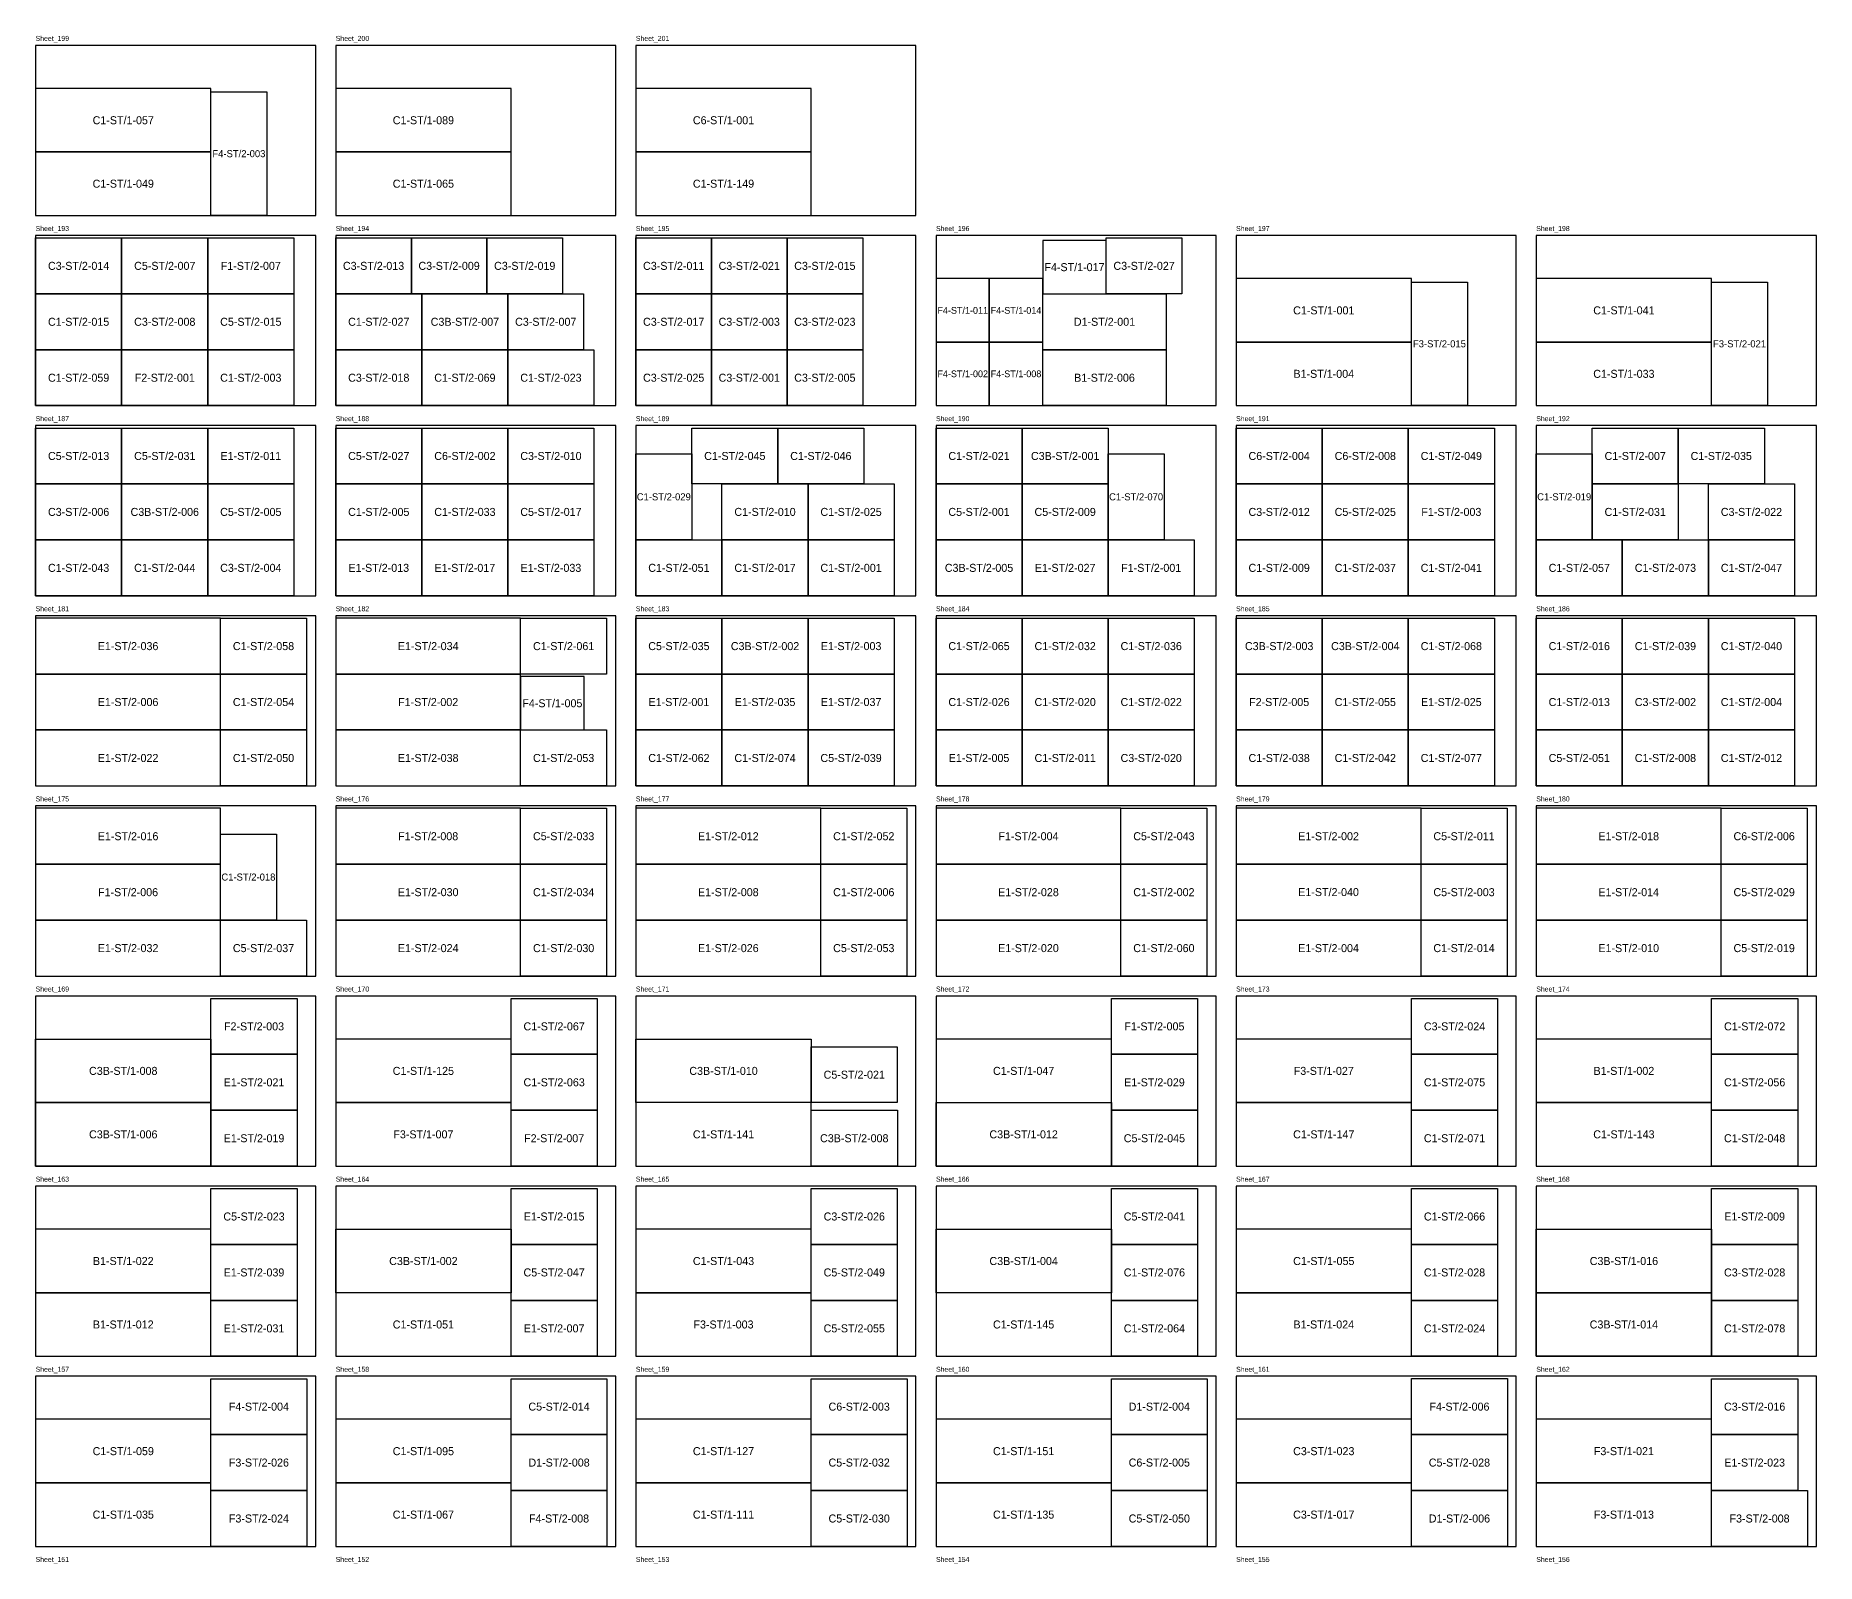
# Model space of a CAD drawing. Header units: millimetres. Extents: x 0 to 17800, y 0 to 64498.
# Drawn here: x 0 to 17800, y 49231 to 64498 of the extents above; entities that cross this region are included whole.
import ezdxf
from ezdxf.enums import TextEntityAlignment as Align

# ---------------------------------------------------------------- set-up
doc = ezdxf.new("R2010")
doc.units = ezdxf.units.MM
for name, color, linetype in [('NUMBERS', 7, 'Continuous'), ('OUTER', 7, 'Continuous'), ('SHEET_BORDER', 7, 'Continuous')]:
    doc.layers.add(name, color=color, linetype=linetype)

msp = doc.modelspace()

# ---------------------------------------------------------------- linework, layer by layer
at = {"layer": 'OUTER'}
for points in [[(0, 63335), (1753, 63335), (1753, 63970), (0, 63970), (0, 63335)], [(1753, 62700), (1753, 63935), (2311, 63935), (2311, 62700), (1753, 62700)], [(3000, 63335), (4753, 63335), (4753, 63970), (3000, 63970), (3000, 63335)], [(6000, 63335), (7753, 63335), (7753, 63970), (6000, 63970), (6000, 63335)], [(0, 62700), (1753, 62700), (1753, 63335), (0, 63335), (0, 62700)], [(3000, 62700), (4753, 62700), (4753, 63335), (3000, 63335), (3000, 62700)], [(6000, 62700), (7753, 62700), (7753, 63335), (6000, 63335), (6000, 62700)], [(0, 62476), (860, 62476), (860, 61918), (0, 61918), (0, 62476)], [(860, 62476), (1721, 62476), (1721, 61918), (860, 61918), (860, 62476)], [(1721, 62477), (2581, 62477), (2581, 61918), (1721, 61918), (1721, 62477)], [(3000, 62476), (3756, 62476), (3756, 61918), (3000, 61918), (3000, 62476)], [(3756, 62476), (4511, 62476), (4511, 61918), (3756, 61918), (3756, 62476)], [(4511, 62476), (5267, 62476), (5267, 61918), (4511, 61918), (4511, 62476)], [(6000, 62476), (6756, 62476), (6756, 61918), (6000, 61918), (6000, 62476)], [(6756, 62476), (7511, 62476), (7511, 61918), (6756, 61918), (6756, 62476)], [(7511, 62476), (8267, 62476), (8267, 61918), (7511, 61918), (7511, 62476)], [(10702, 61918), (10702, 62451), (10067, 62451), (10067, 61918), (10702, 61918)], [(10702, 62476), (11457, 62476), (11457, 61918), (10702, 61918), (10702, 62476)], [(9000, 61435), (9533, 61435), (9533, 62070), (9000, 62070), (9000, 61435)], [(9533, 61435), (10067, 61435), (10067, 62070), (9533, 62070), (9533, 61435)], [(12000, 61435), (13753, 61435), (13753, 62070), (12000, 62070), (12000, 61435)], [(13753, 60800), (13753, 62035), (14311, 62035), (14311, 60800), (13753, 60800)], [(15000, 61435), (16753, 61435), (16753, 62070), (15000, 62070), (15000, 61435)], [(16753, 60800), (16753, 62035), (17311, 62035), (17311, 60800), (16753, 60800)], [(0, 61918), (860, 61918), (860, 61359), (0, 61359), (0, 61918)], [(860, 61918), (1721, 61918), (1721, 61359), (860, 61359), (860, 61918)], [(1721, 61918), (2581, 61918), (2581, 61359), (1721, 61359), (1721, 61918)], [(3000, 61918), (3860, 61918), (3860, 61359), (3000, 61359), (3000, 61918)], [(3860, 61918), (4721, 61918), (4721, 61359), (3860, 61359), (3860, 61918)], [(4721, 61918), (5477, 61918), (5477, 61359), (4721, 61359), (4721, 61918)], [(6000, 61918), (6756, 61918), (6756, 61359), (6000, 61359), (6000, 61918)], [(6756, 61918), (7511, 61918), (7511, 61359), (6756, 61359), (6756, 61918)], [(7511, 61918), (8267, 61918), (8267, 61359), (7511, 61359), (7511, 61918)], [(10067, 61918), (11302, 61918), (11302, 61359), (10067, 61359), (10067, 61918)], [(9000, 60800), (9533, 60800), (9533, 61435), (9000, 61435), (9000, 60800)], [(9533, 60800), (10067, 60800), (10067, 61435), (9533, 61435), (9533, 60800)], [(12000, 60800), (13753, 60800), (13753, 61435), (12000, 61435), (12000, 60800)], [(15000, 60800), (16753, 60800), (16753, 61435), (15000, 61435), (15000, 60800)], [(0, 61359), (860, 61359), (860, 60800), (0, 60800), (0, 61359)], [(860, 61359), (1721, 61359), (1721, 60800), (860, 60800), (860, 61359)], [(1721, 61359), (2581, 61359), (2581, 60800), (1721, 60800), (1721, 61359)], [(3000, 61359), (3860, 61359), (3860, 60800), (3000, 60800), (3000, 61359)], [(3860, 61359), (4721, 61359), (4721, 60800), (3860, 60800), (3860, 61359)], [(4721, 61359), (5581, 61359), (5581, 60800), (4721, 60800), (4721, 61359)], [(6000, 61359), (6756, 61359), (6756, 60800), (6000, 60800), (6000, 61359)], [(6756, 61359), (7511, 61359), (7511, 60800), (6756, 60800), (6756, 61359)], [(7511, 61359), (8267, 61359), (8267, 60800), (7511, 60800), (7511, 61359)], [(10067, 61359), (11302, 61359), (11302, 60800), (10067, 60800), (10067, 61359)], [(0, 60576), (860, 60576), (860, 60018), (0, 60018), (0, 60576)], [(860, 60576), (1721, 60576), (1721, 60018), (860, 60018), (860, 60576)], [(1721, 60576), (2581, 60576), (2581, 60018), (1721, 60018), (1721, 60576)], [(3860, 60018), (3000, 60018), (3000, 60576), (3860, 60576), (3860, 60018)], [(4721, 60018), (3860, 60018), (3860, 60576), (4721, 60576), (4721, 60018)], [(5581, 60018), (4721, 60018), (4721, 60576), (5581, 60576), (5581, 60018)], [(6559, 60576), (7419, 60576), (7419, 60018), (6559, 60018), (6559, 60576)], [(8280, 60018), (7419, 60018), (7419, 60576), (8280, 60576), (8280, 60018)], [(9860, 60018), (9000, 60018), (9000, 60576), (9860, 60576), (9860, 60018)], [(9860, 60576), (10721, 60576), (10721, 60018), (9860, 60018), (9860, 60576)], [(12000, 60576), (12860, 60576), (12860, 60018), (12000, 60018), (12000, 60576)], [(12860, 60576), (13721, 60576), (13721, 60018), (12860, 60018), (12860, 60576)], [(13721, 60576), (14581, 60576), (14581, 60018), (13721, 60018), (13721, 60576)], [(15559, 60576), (16419, 60576), (16419, 60018), (15559, 60018), (15559, 60576)], [(16419, 60576), (17280, 60576), (17280, 60018), (16419, 60018), (16419, 60576)], [(6000, 59459), (6000, 60319), (6559, 60319), (6559, 59459), (6000, 59459)], [(10721, 59459), (10721, 60319), (11280, 60319), (11280, 59459), (10721, 59459)], [(15000, 59459), (15000, 60319), (15559, 60319), (15559, 59459), (15000, 59459)], [(0, 60018), (860, 60018), (860, 59459), (0, 59459), (0, 60018)], [(860, 60018), (1721, 60018), (1721, 59459), (860, 59459), (860, 60018)], [(1721, 60018), (2581, 60018), (2581, 59459), (1721, 59459), (1721, 60018)], [(3000, 60018), (3860, 60018), (3860, 59459), (3000, 59459), (3000, 60018)], [(3860, 60018), (4721, 60018), (4721, 59459), (3860, 59459), (3860, 60018)], [(4721, 60018), (5581, 60018), (5581, 59459), (4721, 59459), (4721, 60018)], [(6860, 60018), (7721, 60018), (7721, 59459), (6860, 59459), (6860, 60018)], [(7721, 60018), (8581, 60018), (8581, 59459), (7721, 59459), (7721, 60018)], [(9000, 60018), (9860, 60018), (9860, 59459), (9000, 59459), (9000, 60018)], [(10721, 59459), (9860, 59459), (9860, 60018), (10721, 60018), (10721, 59459)], [(12000, 60018), (12860, 60018), (12860, 59459), (12000, 59459), (12000, 60018)], [(12860, 60018), (13721, 60018), (13721, 59459), (12860, 59459), (12860, 60018)], [(13721, 60018), (14581, 60018), (14581, 59459), (13721, 59459), (13721, 60018)], [(15559, 60018), (16419, 60018), (16419, 59459), (15559, 59459), (15559, 60018)], [(16721, 60018), (17581, 60018), (17581, 59459), (16721, 59459), (16721, 60018)], [(0, 59459), (860, 59459), (860, 58900), (0, 58900), (0, 59459)], [(860, 59459), (1721, 59459), (1721, 58900), (860, 58900), (860, 59459)], [(1721, 59459), (2581, 59459), (2581, 58900), (1721, 58900), (1721, 59459)], [(3000, 59459), (3860, 59459), (3860, 58900), (3000, 58900), (3000, 59459)], [(3860, 59459), (4721, 59459), (4721, 58900), (3860, 58900), (3860, 59459)], [(4721, 59459), (5581, 59459), (5581, 58900), (4721, 58900), (4721, 59459)], [(6000, 59459), (6860, 59459), (6860, 58900), (6000, 58900), (6000, 59459)], [(6860, 59459), (7721, 59459), (7721, 58900), (6860, 58900), (6860, 59459)], [(7721, 59459), (8581, 59459), (8581, 58900), (7721, 58900), (7721, 59459)], [(9000, 59459), (9860, 59459), (9860, 58900), (9000, 58900), (9000, 59459)], [(9860, 59459), (10721, 59459), (10721, 58900), (9860, 58900), (9860, 59459)], [(10721, 59459), (11581, 59459), (11581, 58900), (10721, 58900), (10721, 59459)], [(12000, 59459), (12860, 59459), (12860, 58900), (12000, 58900), (12000, 59459)], [(12860, 59459), (13721, 59459), (13721, 58900), (12860, 58900), (12860, 59459)], [(13721, 59459), (14581, 59459), (14581, 58900), (13721, 58900), (13721, 59459)], [(15000, 59459), (15860, 59459), (15860, 58900), (15000, 58900), (15000, 59459)], [(15860, 59459), (16721, 59459), (16721, 58900), (15860, 58900), (15860, 59459)], [(16721, 59459), (17581, 59459), (17581, 58900), (16721, 58900), (16721, 59459)], [(1848, 58676), (0, 58676), (0, 58118), (1848, 58118), (1848, 58676)], [(1848, 58676), (2708, 58676), (2708, 58118), (1848, 58118), (1848, 58676)], [(4848, 58676), (3000, 58676), (3000, 58118), (4848, 58118), (4848, 58676)], [(4848, 58676), (5708, 58676), (5708, 58118), (4848, 58118), (4848, 58676)], [(6000, 58676), (6860, 58676), (6860, 58118), (6000, 58118), (6000, 58676)], [(7721, 58118), (6860, 58118), (6860, 58676), (7721, 58676), (7721, 58118)], [(7721, 58676), (8581, 58676), (8581, 58118), (7721, 58118), (7721, 58676)], [(9860, 58118), (9000, 58118), (9000, 58676), (9860, 58676), (9860, 58118)], [(9860, 58676), (10721, 58676), (10721, 58118), (9860, 58118), (9860, 58676)], [(10721, 58676), (11581, 58676), (11581, 58118), (10721, 58118), (10721, 58676)], [(12860, 58118), (12000, 58118), (12000, 58676), (12860, 58676), (12860, 58118)], [(13721, 58118), (12860, 58118), (12860, 58676), (13721, 58676), (13721, 58118)], [(14581, 58118), (13721, 58118), (13721, 58676), (14581, 58676), (14581, 58118)], [(15000, 58676), (15860, 58676), (15860, 58118), (15000, 58118), (15000, 58676)], [(16721, 58118), (15860, 58118), (15860, 58676), (16721, 58676), (16721, 58118)], [(16721, 58676), (17581, 58676), (17581, 58118), (16721, 58118), (16721, 58676)], [(1848, 58118), (0, 58118), (0, 57559), (1848, 57559), (1848, 58118)], [(1848, 58118), (2708, 58118), (2708, 57559), (1848, 57559), (1848, 58118)], [(4848, 58118), (3000, 58118), (3000, 57559), (4848, 57559), (4848, 58118)], [(5483, 57559), (5483, 58092), (4848, 58092), (4848, 57559), (5483, 57559)], [(6000, 58118), (6860, 58118), (6860, 57559), (6000, 57559), (6000, 58118)], [(6860, 58118), (7721, 58118), (7721, 57559), (6860, 57559), (6860, 58118)], [(7721, 58118), (8581, 58118), (8581, 57559), (7721, 57559), (7721, 58118)], [(9000, 58118), (9860, 58118), (9860, 57559), (9000, 57559), (9000, 58118)], [(9860, 58118), (10721, 58118), (10721, 57559), (9860, 57559), (9860, 58118)], [(11581, 57559), (10721, 57559), (10721, 58118), (11581, 58118), (11581, 57559)], [(12000, 58118), (12860, 58118), (12860, 57559), (12000, 57559), (12000, 58118)], [(12860, 58118), (13721, 58118), (13721, 57559), (12860, 57559), (12860, 58118)], [(13721, 58118), (14581, 58118), (14581, 57559), (13721, 57559), (13721, 58118)], [(15000, 58118), (15860, 58118), (15860, 57559), (15000, 57559), (15000, 58118)], [(15860, 58118), (16721, 58118), (16721, 57559), (15860, 57559), (15860, 58118)], [(16721, 58118), (17581, 58118), (17581, 57559), (16721, 57559), (16721, 58118)], [(1848, 57559), (0, 57559), (0, 57000), (1848, 57000), (1848, 57559)], [(1848, 57559), (2708, 57559), (2708, 57000), (1848, 57000), (1848, 57559)], [(4848, 57559), (3000, 57559), (3000, 57000), (4848, 57000), (4848, 57559)], [(4848, 57559), (5708, 57559), (5708, 57000), (4848, 57000), (4848, 57559)], [(6000, 57559), (6860, 57559), (6860, 57000), (6000, 57000), (6000, 57559)], [(6860, 57559), (7721, 57559), (7721, 57000), (6860, 57000), (6860, 57559)], [(7721, 57559), (8581, 57559), (8581, 57000), (7721, 57000), (7721, 57559)], [(9000, 57559), (9860, 57559), (9860, 57000), (9000, 57000), (9000, 57559)], [(9860, 57559), (10721, 57559), (10721, 57000), (9860, 57000), (9860, 57559)], [(10721, 57559), (11582, 57559), (11582, 57000), (10721, 57000), (10721, 57559)], [(12000, 57559), (12860, 57559), (12860, 57000), (12000, 57000), (12000, 57559)], [(12860, 57559), (13721, 57559), (13721, 57000), (12860, 57000), (12860, 57559)], [(13721, 57559), (14582, 57559), (14582, 57000), (13721, 57000), (13721, 57559)], [(15000, 57559), (15860, 57559), (15860, 57000), (15000, 57000), (15000, 57559)], [(16721, 57000), (15860, 57000), (15860, 57559), (16721, 57559), (16721, 57000)], [(16721, 57559), (17581, 57559), (17581, 57000), (16721, 57000), (16721, 57559)], [(1848, 56776), (0, 56776), (0, 56218), (1848, 56218), (1848, 56776)], [(4848, 56776), (3000, 56776), (3000, 56218), (4848, 56218), (4848, 56776)], [(4848, 56776), (5708, 56776), (5708, 56218), (4848, 56218), (4848, 56776)], [(7848, 56776), (6000, 56776), (6000, 56218), (7848, 56218), (7848, 56776)], [(7848, 56776), (8708, 56776), (8708, 56218), (7848, 56218), (7848, 56776)], [(10848, 56776), (9000, 56776), (9000, 56218), (10848, 56218), (10848, 56776)], [(10848, 56776), (11708, 56776), (11708, 56218), (10848, 56218), (10848, 56776)], [(13848, 56777), (12000, 56777), (12000, 56218), (13848, 56218), (13848, 56777)], [(13848, 56776), (14708, 56776), (14708, 56218), (13848, 56218), (13848, 56776)], [(16848, 56776), (15000, 56776), (15000, 56218), (16848, 56218), (16848, 56776)], [(16848, 56776), (17708, 56776), (17708, 56218), (16848, 56218), (16848, 56776)], [(1848, 55659), (1848, 56519), (2407, 56519), (2407, 55659), (1848, 55659)], [(1848, 56218), (0, 56218), (0, 55659), (1848, 55659), (1848, 56218)], [(4848, 56218), (3000, 56218), (3000, 55659), (4848, 55659), (4848, 56218)], [(4848, 56218), (5708, 56218), (5708, 55659), (4848, 55659), (4848, 56218)], [(7848, 56218), (6000, 56218), (6000, 55659), (7848, 55659), (7848, 56218)], [(7848, 56218), (8708, 56218), (8708, 55659), (7848, 55659), (7848, 56218)], [(10848, 56218), (9000, 56218), (9000, 55659), (10848, 55659), (10848, 56218)], [(10848, 56218), (11708, 56218), (11708, 55659), (10848, 55659), (10848, 56218)], [(13848, 56218), (12000, 56218), (12000, 55659), (13848, 55659), (13848, 56218)], [(13848, 56218), (14708, 56218), (14708, 55659), (13848, 55659), (13848, 56218)], [(16848, 56218), (15000, 56218), (15000, 55659), (16848, 55659), (16848, 56218)], [(16848, 56218), (17708, 56218), (17708, 55659), (16848, 55659), (16848, 56218)], [(1848, 55659), (0, 55659), (0, 55100), (1848, 55100), (1848, 55659)], [(1848, 55659), (2708, 55659), (2708, 55100), (1848, 55100), (1848, 55659)], [(4848, 55659), (3000, 55659), (3000, 55100), (4848, 55100), (4848, 55659)], [(4848, 55659), (5708, 55659), (5708, 55100), (4848, 55100), (4848, 55659)], [(7848, 55659), (6000, 55659), (6000, 55100), (7848, 55100), (7848, 55659)], [(7848, 55659), (8708, 55659), (8708, 55100), (7848, 55100), (7848, 55659)], [(10848, 55659), (9000, 55659), (9000, 55100), (10848, 55100), (10848, 55659)], [(10848, 55659), (11708, 55659), (11708, 55100), (10848, 55100), (10848, 55659)], [(13848, 55659), (12000, 55659), (12000, 55100), (13848, 55100), (13848, 55659)], [(13848, 55659), (14708, 55659), (14708, 55100), (13848, 55100), (13848, 55659)], [(16848, 55659), (15000, 55659), (15000, 55100), (16848, 55100), (16848, 55659)], [(16848, 55659), (17708, 55659), (17708, 55100), (16848, 55100), (16848, 55659)], [(1753, 54876), (2613, 54876), (2613, 54318), (1753, 54318), (1753, 54876)], [(4753, 54876), (5613, 54876), (5613, 54318), (4753, 54318), (4753, 54876)], [(10753, 54876), (11613, 54876), (11613, 54318), (10753, 54318), (10753, 54876)], [(13753, 54876), (14613, 54876), (14613, 54318), (13753, 54318), (13753, 54876)], [(16753, 54876), (17613, 54876), (17613, 54318), (16753, 54318), (16753, 54876)], [(1753, 53835), (0, 53835), (0, 54470), (1753, 54470), (1753, 53835)], [(3000, 53835), (4753, 53835), (4753, 54470), (3000, 54470), (3000, 53835)], [(7753, 53835), (6000, 53835), (6000, 54470), (7753, 54470), (7753, 53835)], [(9000, 53835), (10753, 53835), (10753, 54470), (9000, 54470), (9000, 53835)], [(12000, 53835), (13753, 53835), (13753, 54470), (12000, 54470), (12000, 53835)], [(15000, 53835), (16753, 53835), (16753, 54470), (15000, 54470), (15000, 53835)], [(1753, 54318), (2613, 54318), (2613, 53759), (1753, 53759), (1753, 54318)], [(4753, 54318), (5613, 54318), (5613, 53759), (4753, 53759), (4753, 54318)], [(7753, 54394), (8613, 54394), (8613, 53835), (7753, 53835), (7753, 54394)], [(10753, 54318), (11613, 54318), (11613, 53759), (10753, 53759), (10753, 54318)], [(13753, 54318), (14613, 54318), (14613, 53759), (13753, 53759), (13753, 54318)], [(16753, 54318), (17613, 54318), (17613, 53759), (16753, 53759), (16753, 54318)], [(1753, 53200), (0, 53200), (0, 53835), (1753, 53835), (1753, 53200)], [(1753, 53759), (2613, 53759), (2613, 53200), (1753, 53200), (1753, 53759)], [(3000, 53200), (4753, 53200), (4753, 53835), (3000, 53835), (3000, 53200)], [(4753, 53759), (5613, 53759), (5613, 53200), (4753, 53200), (4753, 53759)], [(6000, 53200), (7753, 53200), (7753, 53835), (6000, 53835), (6000, 53200)], [(7753, 53759), (8614, 53759), (8614, 53200), (7753, 53200), (7753, 53759)], [(10753, 53200), (9000, 53200), (9000, 53835), (10753, 53835), (10753, 53200)], [(10753, 53759), (11613, 53759), (11613, 53200), (10753, 53200), (10753, 53759)], [(12000, 53200), (13753, 53200), (13753, 53835), (12000, 53835), (12000, 53200)], [(13753, 53759), (14613, 53759), (14613, 53200), (13753, 53200), (13753, 53759)], [(15000, 53200), (16753, 53200), (16753, 53835), (15000, 53835), (15000, 53200)], [(16753, 53759), (17613, 53759), (17613, 53200), (16753, 53200), (16753, 53759)], [(1753, 52977), (2613, 52977), (2613, 52418), (1753, 52418), (1753, 52977)], [(5613, 52418), (4753, 52418), (4753, 52976), (5613, 52976), (5613, 52418)], [(7753, 52976), (8613, 52976), (8613, 52418), (7753, 52418), (7753, 52976)], [(10753, 52976), (11613, 52976), (11613, 52418), (10753, 52418), (10753, 52976)], [(14613, 52418), (13753, 52418), (13753, 52976), (14613, 52976), (14613, 52418)], [(16753, 52976), (17613, 52976), (17613, 52418), (16753, 52418), (16753, 52976)], [(0, 51935), (1753, 51935), (1753, 52570), (0, 52570), (0, 51935)], [(4753, 51935), (3000, 51935), (3000, 52570), (4753, 52570), (4753, 51935)], [(6000, 51935), (7753, 51935), (7753, 52570), (6000, 52570), (6000, 51935)], [(10753, 51935), (9000, 51935), (9000, 52570), (10753, 52570), (10753, 51935)], [(12000, 51935), (13753, 51935), (13753, 52570), (12000, 52570), (12000, 51935)], [(16753, 51935), (15000, 51935), (15000, 52570), (16753, 52570), (16753, 51935)], [(2613, 51859), (1753, 51859), (1753, 52418), (2613, 52418), (2613, 51859)], [(4753, 52418), (5613, 52418), (5613, 51859), (4753, 51859), (4753, 52418)], [(7753, 52418), (8613, 52418), (8613, 51859), (7753, 51859), (7753, 52418)], [(10753, 52418), (11613, 52418), (11613, 51859), (10753, 51859), (10753, 52418)], [(14613, 51859), (13753, 51859), (13753, 52418), (14613, 52418), (14613, 51859)], [(16753, 52418), (17613, 52418), (17613, 51859), (16753, 51859), (16753, 52418)], [(0, 51300), (1753, 51300), (1753, 51935), (0, 51935), (0, 51300)], [(1753, 51859), (2614, 51859), (2614, 51300), (1753, 51300), (1753, 51859)], [(3000, 51300), (4753, 51300), (4753, 51935), (3000, 51935), (3000, 51300)], [(5613, 51300), (4753, 51300), (4753, 51859), (5613, 51859), (5613, 51300)], [(6000, 51300), (7753, 51300), (7753, 51935), (6000, 51935), (6000, 51300)], [(7753, 51859), (8613, 51859), (8613, 51300), (7753, 51300), (7753, 51859)], [(9000, 51300), (10753, 51300), (10753, 51935), (9000, 51935), (9000, 51300)], [(10753, 51859), (11613, 51859), (11613, 51300), (10753, 51300), (10753, 51859)], [(12000, 51300), (13753, 51300), (13753, 51935), (12000, 51935), (12000, 51300)], [(14613, 51300), (13753, 51300), (13753, 51859), (14613, 51859), (14613, 51300)], [(16753, 51300), (15000, 51300), (15000, 51935), (16753, 51935), (16753, 51300)], [(16753, 51859), (17613, 51859), (17613, 51300), (16753, 51300), (16753, 51859)], [(1753, 51076), (2711, 51076), (2711, 50518), (1753, 50518), (1753, 51076)], [(5711, 50518), (4753, 50518), (4753, 51076), (5711, 51076), (5711, 50518)], [(7753, 51076), (8711, 51076), (8711, 50518), (7753, 50518), (7753, 51076)], [(10753, 51076), (11711, 51076), (11711, 50518), (10753, 50518), (10753, 51076)], [(13753, 51077), (14711, 51077), (14711, 50518), (13753, 50518), (13753, 51077)], [(16753, 51076), (17613, 51076), (17613, 50518), (16753, 50518), (16753, 51076)], [(0, 50035), (1753, 50035), (1753, 50670), (0, 50670), (0, 50035)], [(3000, 50035), (4753, 50035), (4753, 50670), (3000, 50670), (3000, 50035)], [(6000, 50035), (7753, 50035), (7753, 50670), (6000, 50670), (6000, 50035)], [(9000, 50035), (10753, 50035), (10753, 50670), (9000, 50670), (9000, 50035)], [(12000, 50035), (13753, 50035), (13753, 50670), (12000, 50670), (12000, 50035)], [(15000, 50035), (16753, 50035), (16753, 50670), (15000, 50670), (15000, 50035)], [(1753, 50518), (2711, 50518), (2711, 49959), (1753, 49959), (1753, 50518)], [(4753, 50518), (5711, 50518), (5711, 49959), (4753, 49959), (4753, 50518)], [(7753, 50518), (8711, 50518), (8711, 49959), (7753, 49959), (7753, 50518)], [(10753, 50518), (11711, 50518), (11711, 49959), (10753, 49959), (10753, 50518)], [(13753, 50518), (14711, 50518), (14711, 49959), (13753, 49959), (13753, 50518)], [(16753, 50518), (17613, 50518), (17613, 49959), (16753, 49959), (16753, 50518)], [(0, 49400), (1753, 49400), (1753, 50035), (0, 50035), (0, 49400)], [(3000, 49400), (4753, 49400), (4753, 50035), (3000, 50035), (3000, 49400)], [(6000, 49400), (7753, 49400), (7753, 50035), (6000, 50035), (6000, 49400)], [(9000, 49400), (10753, 49400), (10753, 50035), (9000, 50035), (9000, 49400)], [(12000, 49400), (13753, 49400), (13753, 50035), (12000, 50035), (12000, 49400)], [(15000, 49400), (16753, 49400), (16753, 50035), (15000, 50035), (15000, 49400)], [(1753, 49959), (2711, 49959), (2711, 49400), (1753, 49400), (1753, 49959)], [(4753, 49959), (5711, 49959), (5711, 49400), (4753, 49400), (4753, 49959)], [(7753, 49959), (8712, 49959), (8712, 49400), (7753, 49400), (7753, 49959)], [(10753, 49959), (11712, 49959), (11712, 49400), (10753, 49400), (10753, 49959)], [(13753, 49959), (14712, 49959), (14712, 49400), (13753, 49400), (13753, 49959)], [(16753, 49959), (17711, 49959), (17711, 49400), (16753, 49400), (16753, 49959)]]:
    msp.add_lwpolyline(points, dxfattribs=at)
at = {"layer": 'SHEET_BORDER', "color": 1}
for points in [[(0, 62700), (2800, 62700), (2800, 64400), (0, 64400), (0, 62700)], [(3000, 62700), (5800, 62700), (5800, 64400), (3000, 64400), (3000, 62700)], [(6000, 62700), (8800, 62700), (8800, 64400), (6000, 64400), (6000, 62700)], [(0, 60800), (2800, 60800), (2800, 62500), (0, 62500), (0, 60800)], [(3000, 60800), (5800, 60800), (5800, 62500), (3000, 62500), (3000, 60800)], [(6000, 60800), (8800, 60800), (8800, 62500), (6000, 62500), (6000, 60800)], [(9000, 60800), (11800, 60800), (11800, 62500), (9000, 62500), (9000, 60800)], [(12000, 60800), (14800, 60800), (14800, 62500), (12000, 62500), (12000, 60800)], [(15000, 60800), (17800, 60800), (17800, 62500), (15000, 62500), (15000, 60800)], [(0, 58900), (2800, 58900), (2800, 60600), (0, 60600), (0, 58900)], [(3000, 58900), (5800, 58900), (5800, 60600), (3000, 60600), (3000, 58900)], [(6000, 58900), (8800, 58900), (8800, 60600), (6000, 60600), (6000, 58900)], [(9000, 58900), (11800, 58900), (11800, 60600), (9000, 60600), (9000, 58900)], [(12000, 58900), (14800, 58900), (14800, 60600), (12000, 60600), (12000, 58900)], [(15000, 58900), (17800, 58900), (17800, 60600), (15000, 60600), (15000, 58900)], [(0, 57000), (2800, 57000), (2800, 58700), (0, 58700), (0, 57000)], [(3000, 57000), (5800, 57000), (5800, 58700), (3000, 58700), (3000, 57000)], [(6000, 57000), (8800, 57000), (8800, 58700), (6000, 58700), (6000, 57000)], [(9000, 57000), (11800, 57000), (11800, 58700), (9000, 58700), (9000, 57000)], [(12000, 57000), (14800, 57000), (14800, 58700), (12000, 58700), (12000, 57000)], [(15000, 57000), (17800, 57000), (17800, 58700), (15000, 58700), (15000, 57000)], [(0, 55100), (2800, 55100), (2800, 56800), (0, 56800), (0, 55100)], [(3000, 55100), (5800, 55100), (5800, 56800), (3000, 56800), (3000, 55100)], [(6000, 55100), (8800, 55100), (8800, 56800), (6000, 56800), (6000, 55100)], [(9000, 55100), (11800, 55100), (11800, 56800), (9000, 56800), (9000, 55100)], [(12000, 55100), (14800, 55100), (14800, 56800), (12000, 56800), (12000, 55100)], [(15000, 55100), (17800, 55100), (17800, 56800), (15000, 56800), (15000, 55100)], [(0, 53200), (2800, 53200), (2800, 54900), (0, 54900), (0, 53200)], [(3000, 53200), (5800, 53200), (5800, 54900), (3000, 54900), (3000, 53200)], [(6000, 53200), (8800, 53200), (8800, 54900), (6000, 54900), (6000, 53200)], [(9000, 53200), (11800, 53200), (11800, 54900), (9000, 54900), (9000, 53200)], [(12000, 53200), (14800, 53200), (14800, 54900), (12000, 54900), (12000, 53200)], [(15000, 53200), (17800, 53200), (17800, 54900), (15000, 54900), (15000, 53200)], [(0, 51300), (2800, 51300), (2800, 53000), (0, 53000), (0, 51300)], [(3000, 51300), (5800, 51300), (5800, 53000), (3000, 53000), (3000, 51300)], [(6000, 51300), (8800, 51300), (8800, 53000), (6000, 53000), (6000, 51300)], [(9000, 51300), (11800, 51300), (11800, 53000), (9000, 53000), (9000, 51300)], [(12000, 51300), (14800, 51300), (14800, 53000), (12000, 53000), (12000, 51300)], [(15000, 51300), (17800, 51300), (17800, 53000), (15000, 53000), (15000, 51300)], [(0, 49400), (2800, 49400), (2800, 51100), (0, 51100), (0, 49400)], [(3000, 49400), (5800, 49400), (5800, 51100), (3000, 51100), (3000, 49400)], [(6000, 49400), (8800, 49400), (8800, 51100), (6000, 51100), (6000, 49400)], [(9000, 49400), (11800, 49400), (11800, 51100), (9000, 51100), (9000, 49400)], [(12000, 49400), (14800, 49400), (14800, 51100), (12000, 51100), (12000, 49400)], [(15000, 49400), (17800, 49400), (17800, 51100), (15000, 51100), (15000, 49400)]]:
    msp.add_lwpolyline(points, dxfattribs=at)

# ---------------------------------------------------------------- texts
at = {"layer": 'NUMBERS'}
for s, height, p in [('C1-ST/1-057', 80, (876, 63652)), ('C1-ST/1-089', 80, (3876, 63652)), ('C6-ST/1-001', 80, (6876, 63652)), ('F4-ST/2-003', 70.56, (2032, 63318)), ('C1-ST/1-049', 80, (876, 63018)), ('C1-ST/1-065', 80, (3876, 63018)), ('C1-ST/1-149', 80, (6876, 63018)), ('C3-ST/2-014', 80, (430, 62197)), ('C5-ST/2-007', 80, (1291, 62197)), ('F1-ST/2-007', 80, (2151, 62197)), ('C3-ST/2-013', 80, (3378, 62197)), ('C3-ST/2-009', 80, (4133, 62197)), ('C3-ST/2-019', 80, (4889, 62197)), ('C3-ST/2-011', 80, (6378, 62197)), ('C3-ST/2-021', 80, (7133, 62197)), ('C3-ST/2-015', 80, (7889, 62197)), ('F4-ST/1-017', 80, (10384, 62184)), ('C3-ST/2-027', 80, (11080, 62197)), ('F4-ST/1-011', 67.35, (9267, 61752)), ('F4-ST/1-014', 67.35, (9800, 61752)), ('C1-ST/1-001', 80, (12876, 61752)), ('C1-ST/1-041', 80, (15876, 61752)), ('C1-ST/2-015', 80, (430, 61638)), ('C3-ST/2-008', 80, (1291, 61638)), ('C5-ST/2-015', 80, (2151, 61638)), ('C1-ST/2-027', 80, (3430, 61638)), ('C3B-ST/2-007', 80, (4291, 61638)), ('C3-ST/2-007', 80, (5099, 61638)), ('C3-ST/2-017', 80, (6378, 61638)), ('C3-ST/2-003', 80, (7133, 61638)), ('C3-ST/2-023', 80, (7889, 61638)), ('D1-ST/2-001', 80, (10684, 61638)), ('F3-ST/2-015', 70.56, (14032, 61418)), ('F3-ST/2-021', 70.56, (17032, 61418)), ('C1-ST/2-059', 80, (430, 61079)), ('F2-ST/2-001', 80, (1291, 61079)), ('C1-ST/2-003', 80, (2151, 61079)), ('C3-ST/2-018', 80, (3430, 61079)), ('C1-ST/2-069', 80, (4291, 61079)), ('C1-ST/2-023', 80, (5151, 61079)), ('C3-ST/2-025', 80, (6378, 61079)), ('C3-ST/2-001', 80, (7133, 61079)), ('C3-ST/2-005', 80, (7889, 61079)), ('F4-ST/1-002', 67.35, (9267, 61118)), ('F4-ST/1-008', 67.35, (9800, 61118)), ('B1-ST/2-006', 80, (10684, 61079)), ('B1-ST/1-004', 80, (12876, 61118)), ('C1-ST/1-033', 80, (15876, 61118)), ('C5-ST/2-013', 80, (430, 60297)), ('C5-ST/2-031', 80, (1291, 60297)), ('E1-ST/2-011', 80, (2151, 60297)), ('C5-ST/2-027', 80, (3430, 60297)), ('C6-ST/2-002', 80, (4291, 60297)), ('C3-ST/2-010', 80, (5151, 60297)), ('C1-ST/2-045', 80, (6989, 60297)), ('C1-ST/2-046', 80, (7849, 60297)), ('C1-ST/2-021', 80, (9430, 60297)), ('C3B-ST/2-001', 80, (10291, 60297)), ('C6-ST/2-004', 80, (12430, 60297)), ('C6-ST/2-008', 80, (13291, 60297)), ('C1-ST/2-049', 80, (14151, 60297)), ('C1-ST/2-007', 80, (15989, 60297)), ('C1-ST/2-035', 80, (16849, 60297)), ('C1-ST/2-029', 70.56, (6279, 59889)), ('C1-ST/2-070', 70.56, (11000, 59889)), ('C1-ST/2-019', 70.56, (15279, 59889)), ('C3-ST/2-006', 80, (430, 59738)), ('C3B-ST/2-006', 80, (1291, 59738)), ('C5-ST/2-005', 80, (2151, 59738)), ('C1-ST/2-005', 80, (3430, 59738)), ('C1-ST/2-033', 80, (4291, 59738)), ('C5-ST/2-017', 80, (5151, 59738)), ('C1-ST/2-010', 80, (7291, 59738)), ('C1-ST/2-025', 80, (8151, 59738)), ('C5-ST/2-001', 80, (9430, 59738)), ('C5-ST/2-009', 80, (10291, 59738)), ('C3-ST/2-012', 80, (12430, 59738)), ('C5-ST/2-025', 80, (13291, 59738)), ('F1-ST/2-003', 80, (14151, 59738)), ('C1-ST/2-031', 80, (15989, 59738)), ('C3-ST/2-022', 80, (17151, 59738)), ('C1-ST/2-043', 80, (430, 59179)), ('C1-ST/2-044', 80, (1291, 59179)), ('C3-ST/2-004', 80, (2151, 59179)), ('E1-ST/2-013', 80, (3430, 59179)), ('E1-ST/2-017', 80, (4291, 59179)), ('E1-ST/2-033', 80, (5151, 59179)), ('C1-ST/2-051', 80, (6430, 59179)), ('C1-ST/2-017', 80, (7291, 59179)), ('C1-ST/2-001', 80, (8151, 59179)), ('C3B-ST/2-005', 80, (9430, 59179)), ('E1-ST/2-027', 80, (10291, 59179)), ('F1-ST/2-001', 80, (11151, 59179)), ('C1-ST/2-009', 80, (12430, 59179)), ('C1-ST/2-037', 80, (13291, 59179)), ('C1-ST/2-041', 80, (14151, 59179)), ('C1-ST/2-057', 80, (15430, 59179)), ('C1-ST/2-073', 80, (16291, 59179)), ('C1-ST/2-047', 80, (17151, 59179)), ('E1-ST/2-036', 80, (924, 58397)), ('C1-ST/2-058', 80, (2278, 58397)), ('E1-ST/2-034', 80, (3924, 58397)), ('C1-ST/2-061', 80, (5278, 58397)), ('C5-ST/2-035', 80, (6430, 58397)), ('C3B-ST/2-002', 80, (7291, 58397)), ('E1-ST/2-003', 80, (8151, 58397)), ('C1-ST/2-065', 80, (9430, 58397)), ('C1-ST/2-032', 80, (10291, 58397)), ('C1-ST/2-036', 80, (11151, 58397)), ('C3B-ST/2-003', 80, (12430, 58397)), ('C3B-ST/2-004', 80, (13291, 58397)), ('C1-ST/2-068', 80, (14151, 58397)), ('C1-ST/2-016', 80, (15430, 58397)), ('C1-ST/2-039', 80, (16291, 58397)), ('C1-ST/2-040', 80, (17151, 58397)), ('E1-ST/2-006', 80, (924, 57838)), ('C1-ST/2-054', 80, (2278, 57838)), ('F1-ST/2-002', 80, (3924, 57838)), ('F4-ST/1-005', 80, (5165, 57826)), ('E1-ST/2-001', 80, (6430, 57838)), ('E1-ST/2-035', 80, (7291, 57838)), ('E1-ST/2-037', 80, (8151, 57838)), ('C1-ST/2-026', 80, (9430, 57838)), ('C1-ST/2-020', 80, (10291, 57838)), ('C1-ST/2-022', 80, (11151, 57838)), ('F2-ST/2-005', 80, (12430, 57838)), ('C1-ST/2-055', 80, (13291, 57838)), ('E1-ST/2-025', 80, (14151, 57838)), ('C1-ST/2-013', 80, (15430, 57838)), ('C3-ST/2-002', 80, (16291, 57838)), ('C1-ST/2-004', 80, (17151, 57838)), ('E1-ST/2-022', 80, (924, 57279)), ('C1-ST/2-050', 80, (2278, 57279)), ('E1-ST/2-038', 80, (3924, 57279)), ('C1-ST/2-053', 80, (5278, 57279)), ('C1-ST/2-062', 80, (6430, 57279)), ('C1-ST/2-074', 80, (7291, 57279)), ('C5-ST/2-039', 80, (8151, 57279)), ('E1-ST/2-005', 80, (9430, 57279)), ('C1-ST/2-011', 80, (10291, 57279)), ('C3-ST/2-020', 80, (11151, 57279)), ('C1-ST/2-038', 80, (12430, 57279)), ('C1-ST/2-042', 80, (13291, 57279)), ('C1-ST/2-077', 80, (14151, 57279)), ('C5-ST/2-051', 80, (15430, 57279)), ('C1-ST/2-008', 80, (16291, 57279)), ('C1-ST/2-012', 80, (17151, 57279)), ('E1-ST/2-016', 80, (924, 56497)), ('F1-ST/2-008', 80, (3924, 56497)), ('C5-ST/2-033', 80, (5278, 56497)), ('E1-ST/2-012', 80, (6924, 56497)), ('C1-ST/2-052', 80, (8278, 56497)), ('F1-ST/2-004', 80, (9924, 56497)), ('C5-ST/2-043', 80, (11278, 56497)), ('E1-ST/2-002', 80, (12924, 56497)), ('C5-ST/2-011', 80, (14278, 56497)), ('E1-ST/2-018', 80, (15924, 56497)), ('C6-ST/2-006', 80, (17278, 56497)), ('C1-ST/2-018', 70.56, (2127, 56089)), ('F1-ST/2-006', 80, (924, 55938)), ('E1-ST/2-030', 80, (3924, 55938)), ('C1-ST/2-034', 80, (5278, 55938)), ('E1-ST/2-008', 80, (6924, 55938)), ('C1-ST/2-006', 80, (8278, 55938)), ('E1-ST/2-028', 80, (9924, 55938)), ('C1-ST/2-002', 80, (11278, 55938)), ('E1-ST/2-040', 80, (12924, 55939)), ('C5-ST/2-003', 80, (14278, 55938)), ('E1-ST/2-014', 80, (15924, 55938)), ('C5-ST/2-029', 80, (17278, 55938)), ('E1-ST/2-032', 80, (924, 55379)), ('C5-ST/2-037', 80, (2278, 55379)), ('E1-ST/2-024', 80, (3924, 55379)), ('C1-ST/2-030', 80, (5278, 55379)), ('E1-ST/2-026', 80, (6924, 55379)), ('C5-ST/2-053', 80, (8278, 55379)), ('E1-ST/2-020', 80, (9924, 55379)), ('C1-ST/2-060', 80, (11278, 55379)), ('E1-ST/2-004', 80, (12924, 55379)), ('C1-ST/2-014', 80, (14278, 55379)), ('E1-ST/2-010', 80, (15924, 55379)), ('C5-ST/2-019', 80, (17278, 55379)), ('F2-ST/2-003', 80, (2183, 54597)), ('C1-ST/2-067', 80, (5183, 54597)), ('F1-ST/2-005', 80, (11183, 54597)), ('C3-ST/2-024', 80, (14183, 54597)), ('C1-ST/2-072', 80, (17183, 54597)), ('C3B-ST/1-008', 80, (876, 54152)), ('C1-ST/1-125', 80, (3876, 54152)), ('C3B-ST/1-010', 80, (6876, 54152)), ('C5-ST/2-021', 80, (8183, 54114)), ('C1-ST/1-047', 80, (9876, 54152)), ('F3-ST/1-027', 80, (12876, 54152)), ('B1-ST/1-002', 80, (15876, 54152)), ('E1-ST/2-021', 80, (2183, 54038)), ('C1-ST/2-063', 80, (5183, 54038)), ('E1-ST/2-029', 80, (11183, 54038)), ('C1-ST/2-075', 80, (14183, 54038)), ('C1-ST/2-056', 80, (17183, 54038)), ('C3B-ST/1-006', 80, (876, 53518)), ('E1-ST/2-019', 80, (2183, 53479)), ('F3-ST/1-007', 80, (3876, 53518)), ('F2-ST/2-007', 80, (5183, 53479)), ('C1-ST/1-141', 80, (6876, 53518)), ('C3B-ST/2-008', 80, (8183, 53479)), ('C3B-ST/1-012', 80, (9876, 53518)), ('C5-ST/2-045', 80, (11183, 53479)), ('C1-ST/1-147', 80, (12876, 53518)), ('C1-ST/2-071', 80, (14183, 53479)), ('C1-ST/1-143', 80, (15876, 53518)), ('C1-ST/2-048', 80, (17183, 53479)), ('C5-ST/2-023', 80, (2183, 52697)), ('E1-ST/2-015', 80, (5183, 52697)), ('C3-ST/2-026', 80, (8183, 52697)), ('C5-ST/2-041', 80, (11183, 52697)), ('C1-ST/2-066', 80, (14183, 52697)), ('E1-ST/2-009', 80, (17183, 52697)), ('B1-ST/1-022', 80, (876, 52252)), ('E1-ST/2-039', 80, (2183, 52138)), ('C3B-ST/1-002', 80, (3876, 52252)), ('C5-ST/2-047', 80, (5183, 52138)), ('C1-ST/1-043', 80, (6876, 52252)), ('C5-ST/2-049', 80, (8183, 52138)), ('C3B-ST/1-004', 80, (9876, 52252)), ('C1-ST/2-076', 80, (11183, 52138)), ('C1-ST/1-055', 80, (12876, 52252)), ('C1-ST/2-028', 80, (14183, 52138)), ('C3B-ST/1-016', 80, (15876, 52252)), ('C3-ST/2-028', 80, (17183, 52138)), ('B1-ST/1-012', 80, (876, 51618)), ('E1-ST/2-031', 80, (2183, 51579)), ('C1-ST/1-051', 80, (3876, 51618)), ('E1-ST/2-007', 80, (5183, 51579)), ('F3-ST/1-003', 80, (6876, 51618)), ('C5-ST/2-055', 80, (8183, 51579)), ('C1-ST/1-145', 80, (9876, 51618)), ('C1-ST/2-064', 80, (11183, 51579)), ('B1-ST/1-024', 80, (12876, 51618)), ('C1-ST/2-024', 80, (14183, 51579)), ('C3B-ST/1-014', 80, (15876, 51618)), ('C1-ST/2-078', 80, (17183, 51579)), ('F4-ST/2-004', 80, (2232, 50797)), ('C5-ST/2-014', 80, (5232, 50797)), ('C6-ST/2-003', 80, (8232, 50797)), ('D1-ST/2-004', 80, (11232, 50797)), ('F4-ST/2-006', 80, (14232, 50797)), ('C3-ST/2-016', 80, (17183, 50797)), ('C1-ST/1-059', 80, (876, 50352)), ('C1-ST/1-095', 80, (3876, 50352)), ('C1-ST/1-127', 80, (6876, 50352)), ('C1-ST/1-151', 80, (9876, 50352)), ('C3-ST/1-023', 80, (12876, 50352)), ('F3-ST/1-021', 80, (15876, 50352)), ('F3-ST/2-026', 80, (2232, 50238)), ('D1-ST/2-008', 80, (5232, 50238)), ('C5-ST/2-032', 80, (8232, 50238)), ('C6-ST/2-005', 80, (11232, 50238)), ('C5-ST/2-028', 80, (14232, 50238)), ('E1-ST/2-023', 80, (17183, 50238)), ('C1-ST/1-035', 80, (876, 49718)), ('F3-ST/2-024', 80, (2232, 49679)), ('C1-ST/1-067', 80, (3876, 49718)), ('F4-ST/2-008', 80, (5232, 49679)), ('C1-ST/1-111', 80, (6876, 49718)), ('C5-ST/2-030', 80, (8232, 49679)), ('C1-ST/1-135', 80, (9876, 49718)), ('C5-ST/2-050', 80, (11232, 49679)), ('C3-ST/1-017', 80, (12876, 49718)), ('D1-ST/2-006', 80, (14232, 49679)), ('F3-ST/1-013', 80, (15876, 49718)), ('F3-ST/2-008', 80, (17232, 49679))]:
    msp.add_text(s, height=height, dxfattribs=at).set_placement(p, align=Align.MIDDLE_CENTER)
at = {"layer": 'SHEET_BORDER', "color": 1}
for s, p in [('Sheet_199', (0, 64430)), ('Sheet_200', (3000, 64430)), ('Sheet_201', (6000, 64430)), ('Sheet_193', (0, 62530)), ('Sheet_194', (3000, 62530)), ('Sheet_195', (6000, 62530)), ('Sheet_196', (9000, 62530)), ('Sheet_197', (12000, 62530)), ('Sheet_198', (15000, 62530)), ('Sheet_187', (0, 60630)), ('Sheet_188', (3000, 60630)), ('Sheet_189', (6000, 60630)), ('Sheet_190', (9000, 60630)), ('Sheet_191', (12000, 60630)), ('Sheet_192', (15000, 60630)), ('Sheet_181', (0, 58730)), ('Sheet_182', (3000, 58730)), ('Sheet_183', (6000, 58730)), ('Sheet_184', (9000, 58730)), ('Sheet_185', (12000, 58730)), ('Sheet_186', (15000, 58730)), ('Sheet_175', (0, 56830)), ('Sheet_176', (3000, 56830)), ('Sheet_177', (6000, 56830)), ('Sheet_178', (9000, 56830)), ('Sheet_179', (12000, 56830)), ('Sheet_180', (15000, 56830)), ('Sheet_169', (0, 54930)), ('Sheet_170', (3000, 54930)), ('Sheet_171', (6000, 54930)), ('Sheet_172', (9000, 54930)), ('Sheet_173', (12000, 54930)), ('Sheet_174', (15000, 54930)), ('Sheet_163', (0, 53030)), ('Sheet_164', (3000, 53030)), ('Sheet_165', (6000, 53030)), ('Sheet_166', (9000, 53030)), ('Sheet_167', (12000, 53030)), ('Sheet_168', (15000, 53030)), ('Sheet_157', (0, 51130)), ('Sheet_158', (3000, 51130)), ('Sheet_159', (6000, 51130)), ('Sheet_160', (9000, 51130)), ('Sheet_161', (12000, 51130)), ('Sheet_162', (15000, 51130)), ('Sheet_151', (0, 49230)), ('Sheet_152', (3000, 49230)), ('Sheet_153', (6000, 49230)), ('Sheet_154', (9000, 49230)), ('Sheet_155', (12000, 49230)), ('Sheet_156', (15000, 49230))]:
    msp.add_text(s, height=50, dxfattribs=at).set_placement(p, align=Align.BOTTOM_LEFT)

doc.saveas('drawing.dxf')
